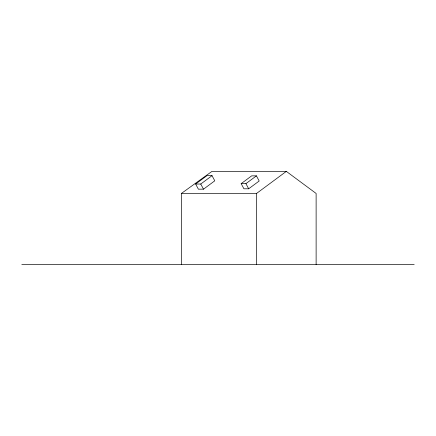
<?xml version="1.0" encoding="UTF-8"?>
<svg xmlns="http://www.w3.org/2000/svg" width="436" height="436" viewBox="0 0 436 436"><rect width="100%" height="100%" fill="white"/><g stroke="black" fill="none" stroke-linecap="round" stroke-linejoin="round"><path stroke-width="0.65" d="M195.633 184.03L206.92 175.67L212.032 175.67L214.785 180.809L203.498 189.17L198.385 189.17L195.633 184.03L200.745 184.03L212.032 175.67M241.157 183.643L251.67 175.855L256.433 175.855L259.186 181.005L248.673 188.793L243.915 188.793L241.157 183.643L245.92 183.643L256.433 175.855M181.392 264.619L181.392 193.453L256.537 193.453L286.327 171.381L316.122 193.453L316.122 264.619M181.392 193.453L211.967 171.381L286.327 171.381M21.8 264.619L414.2 264.619M245.92 183.643L248.673 188.793M200.745 184.03L203.498 189.17M256.537 193.453L256.537 264.619"/></g></svg>
